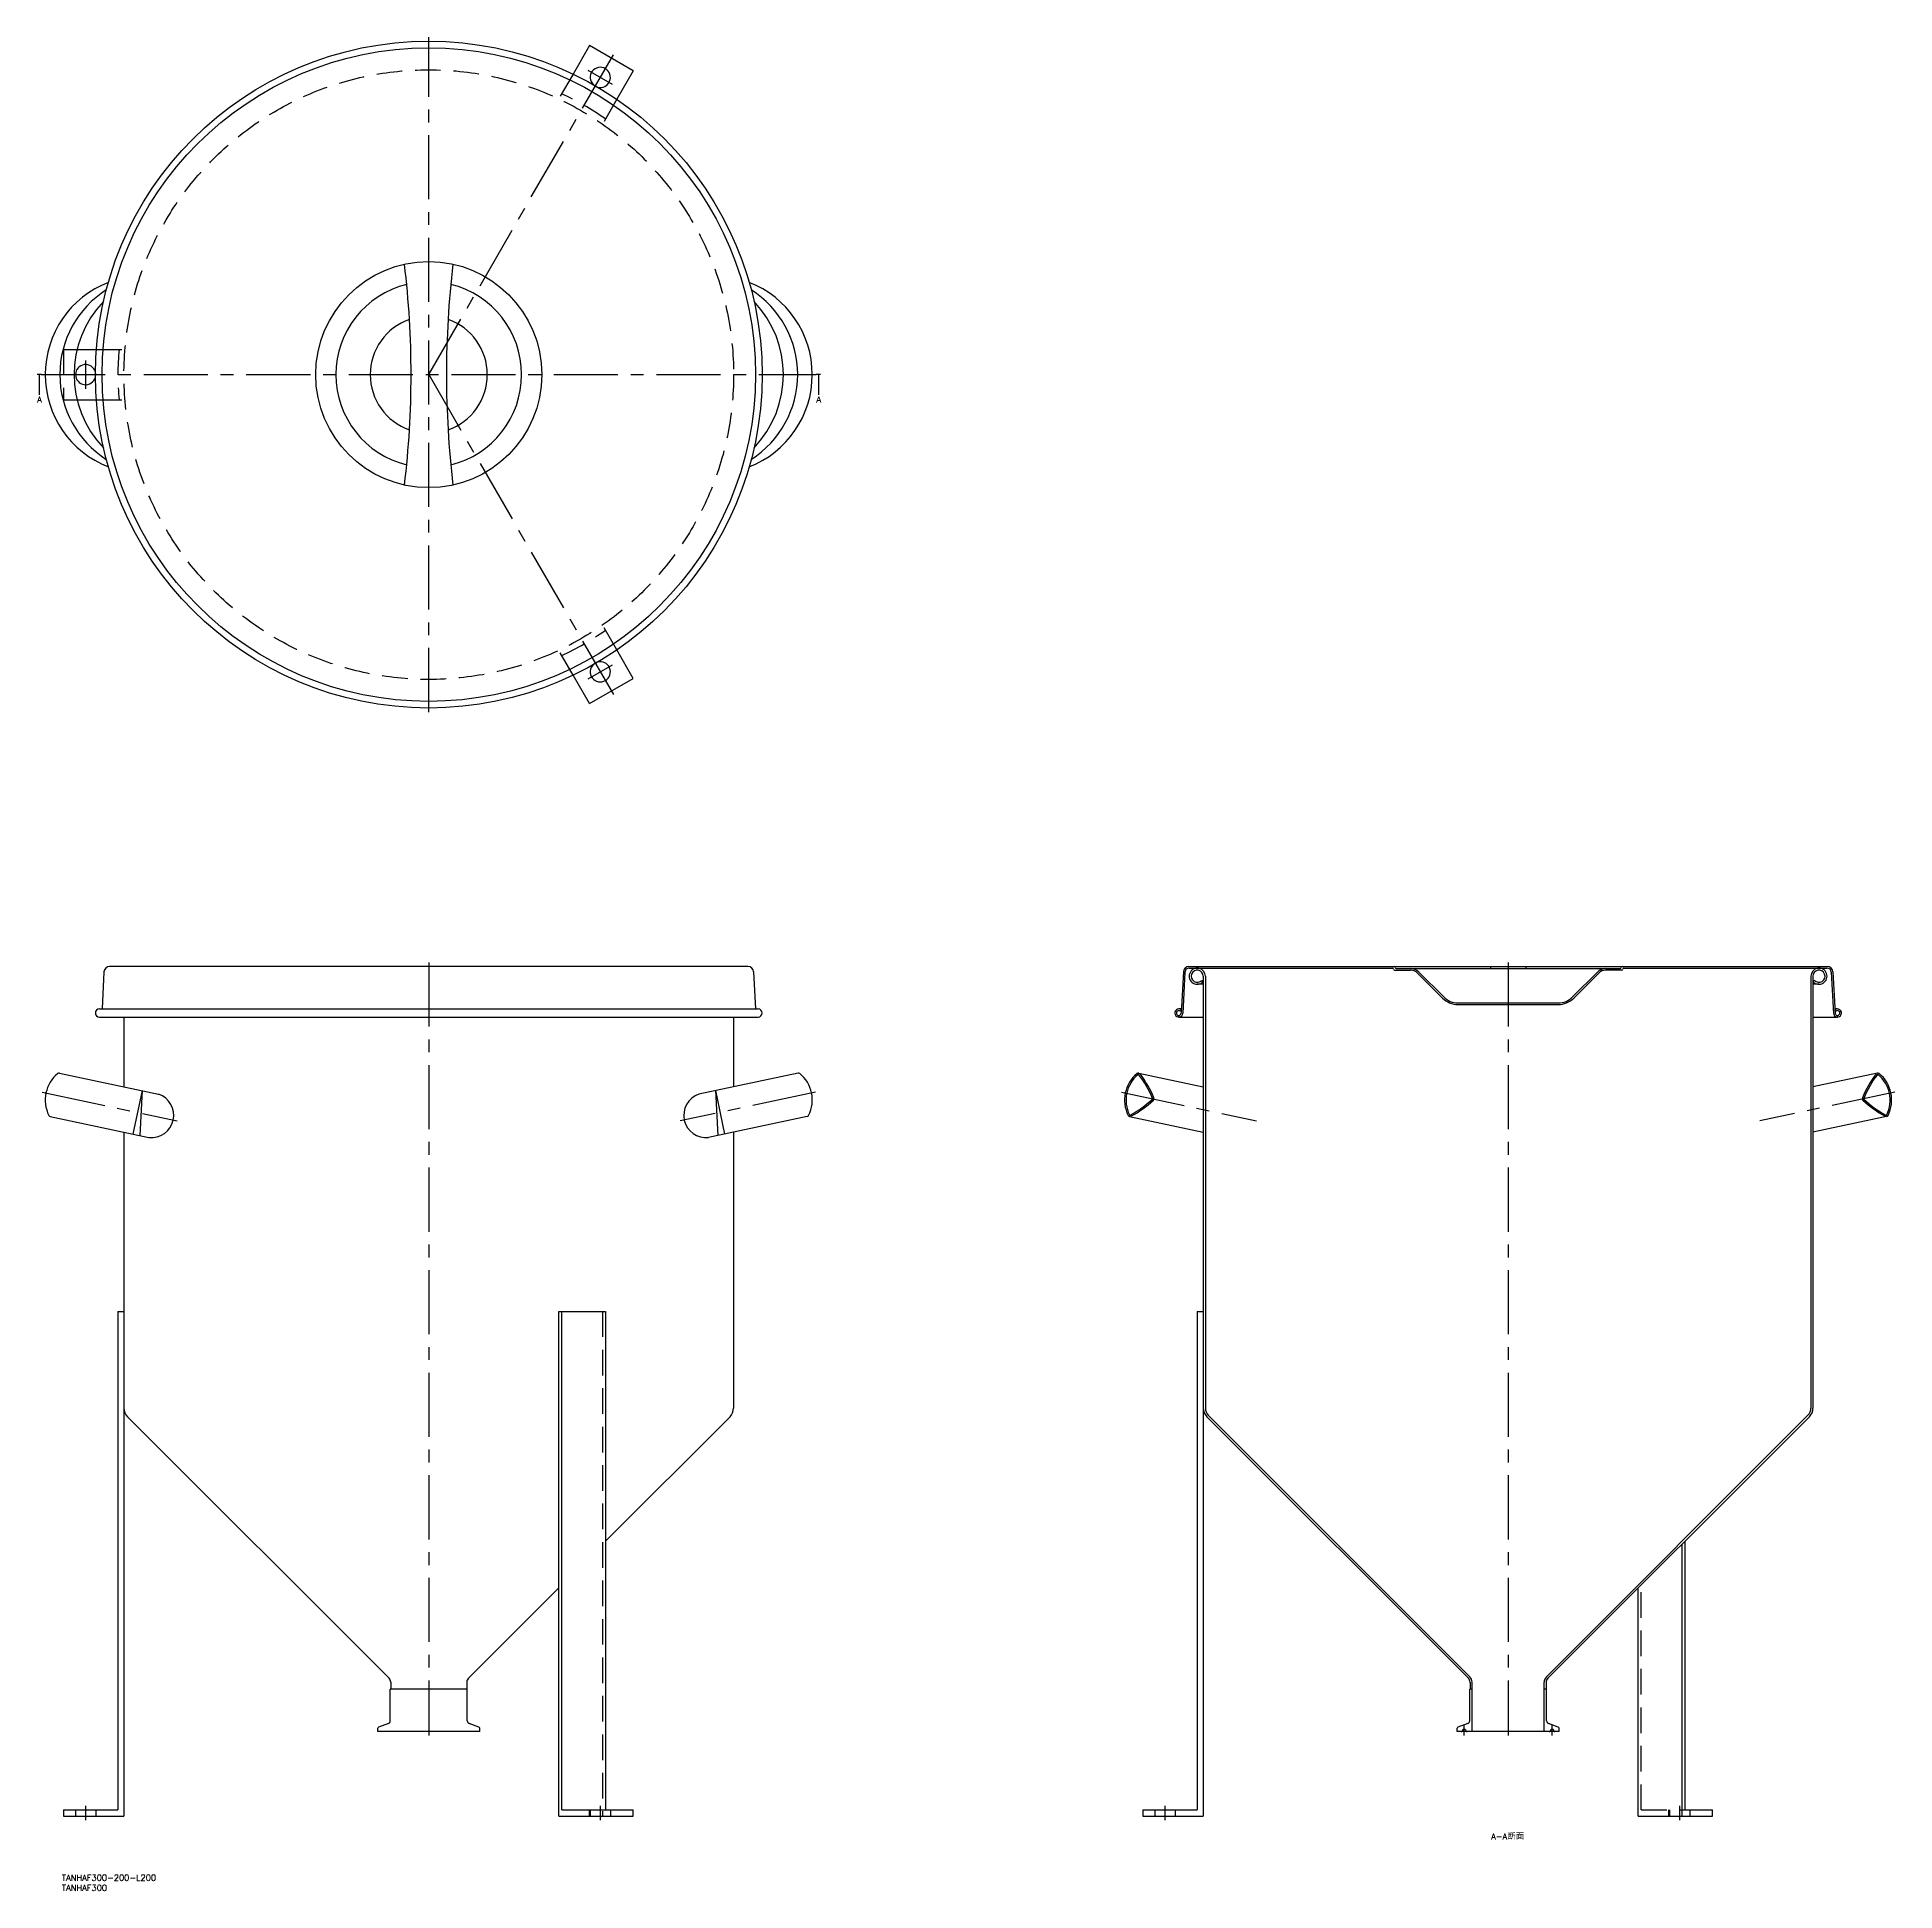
# Model space of a CAD drawing. Extents: x -194 to 726, y -751 to 167.
import ezdxf

# ---------------------------------------------------------------- set-up
doc = ezdxf.new("R2010")
doc.units = 0
doc.linetypes.add('CENTER', pattern=[50.8, 31.75, -6.35, 6.35, -6.35])
doc.linetypes.add('DASHED', pattern=[19.05, 12.7, -6.35])
doc.layers.get('0').update_dxf_attribs({"linetype": 'CONTINUOUS'})
doc.layers.add('CENTER', color=1, linetype='CONTINUOUS')
doc.styles.get("Standard").update_dxf_attribs({"font": 'txt.shx', "height": 3, "bigfont": 'bigfont.shx'})

msp = doc.modelspace()

# ---------------------------------------------------------------- linework, layer by layer
at = {"color": 7, "linetype": 'CONTINUOUS'}
for p, q in [((79.67, 163), (71.52, 148.88)), ((101.33, 150.5), (79.67, 163)), ((101.33, 150.5), (93.17, 136.38)), ((-174.17, 12.5), (-164.69, 12.5)), ((-174.17, -12.5), (-164.69, -12.5)), ((101.33, -150.5), (93.17, -136.38)), ((79.67, -163), (71.52, -148.88)), ((79.67, -163), (101.33, -150.5)), ((158.1, -293.23), (-158.1, -293.23)), ((376.62, -293.23), (692.82, -293.23)), ((376.62, -294.03), (477.42, -294.03)), ((479.22, -294.23), (590.22, -294.23)), ((525.97, -293.23), (525.97, -294.23)), ((543.47, -293.23), (543.47, -294.23)), ((592.02, -294.03), (692.82, -294.03)), ((-160.9, -295.89), (-161.86, -314.23)), ((160.9, -295.89), (161.86, -314.23)), ((373.82, -295.89), (372.75, -316.34)), ((374.62, -295.93), (373.55, -316.4)), ((383.72, -302.03), (380.72, -302.03)), ((382.91, -300.08), (383.72, -300.68)), ((383.72, -298.03), (383.72, -714.03)), ((384.72, -298.03), (384.72, -511.96)), ((478.42, -295.03), (486.31, -295.03)), ((489.85, -296.5), (502.22, -308.87)), ((490.42, -295.93), (502.79, -308.3)), ((579.02, -295.93), (566.65, -308.3)), ((579.58, -296.5), (567.21, -308.87)), ((591.02, -295.03), (583.12, -295.03)), ((684.72, -298.03), (684.72, -511.96)), ((685.72, -298.03), (685.72, -511.96)), ((686.52, -300.08), (685.72, -300.68)), ((688.72, -302.03), (685.72, -302.03)), ((694.82, -295.93), (695.89, -316.4)), ((695.62, -295.89), (696.69, -316.34)), ((509.86, -311.23), (559.58, -311.23)), ((509.86, -312.03), (559.58, -312.03)), ((-163.17, -314.23), (163.17, -314.23)), ((-163.17, -318.23), (163.17, -318.23)), ((-151, -318.23), (-151, -352.79)), ((151, -318.23), (151, -352.79)), ((372.86, -314.23), (371.55, -314.23)), ((371.55, -318.23), (383.72, -318.23)), ((372.32, -315.31), (372.83, -314.7)), ((685.72, -318.23), (697.88, -318.23)), ((697.88, -314.23), (696.58, -314.23)), ((697.11, -315.31), (696.6, -314.7)), ((-182.94, -346), (-133.81, -356.44)), ((182.94, -346), (133.81, -356.44)), ((351.78, -346), (383.72, -352.79)), ((717.66, -346), (685.72, -352.79)), ((-142, -354.7), (-146.58, -376.22)), ((-142, -354.7), (-143.17, -376.94)), ((142, -354.7), (146.58, -376.22)), ((142, -354.7), (143.17, -376.94)), ((-187.51, -367.52), (-138.65, -377.9)), ((187.51, -367.52), (138.65, -377.9)), ((347.2, -367.52), (383.72, -375.28)), ((722.23, -367.52), (685.72, -375.28)), ((-151, -375.28), (-151, -714.03)), ((151, -375.28), (151, -511.96)), ((-154, -464.03), (-151, -464.03)), ((-154, -464.03), (-154, -711.03)), ((64.42, -714.03), (64.42, -464.03)), ((64.42, -464.03), (87.54, -464.03)), ((65.89, -711.03), (65.89, -464.03)), ((87.54, -464.03), (87.54, -711.03)), ((380.72, -464.03), (380.72, -711.03)), ((380.72, -464.03), (383.72, -464.03)), ((-19.67, -645.78), (-149.24, -516.2)), ((87.54, -577.9), (149.24, -516.2)), ((385.47, -516.2), (515.05, -645.78)), ((515.75, -645.07), (386.18, -515.5)), ((553.68, -645.07), (683.25, -515.5)), ((554.39, -645.78), (683.96, -516.2)), ((620.78, -579.38), (620.78, -714.03)), ((622.26, -577.9), (622.26, -711.03)), ((19.67, -645.78), (64.42, -601.03)), ((599.13, -714.03), (599.13, -601.03)), ((19.05, -651.18), (-19.05, -651.18)), ((-19.05, -666.8), (-19.05, -651.18)), ((-18.85, -647.76), (-18.85, -651.18)), ((18.85, -647.76), (18.85, -651.18)), ((19.05, -666.8), (19.05, -651.18)), ((515.67, -666.8), (515.67, -651.18)), ((516.87, -651.18), (515.67, -651.18)), ((515.87, -647.76), (515.87, -651.18)), ((516.87, -672.18), (516.87, -647.76)), ((552.57, -672.18), (552.57, -647.76)), ((553.77, -651.18), (552.57, -651.18)), ((553.57, -647.76), (553.57, -651.18)), ((553.77, -666.8), (553.77, -651.18)), ((-25.25, -672.18), (-25.25, -670.5)), ((-20.02, -668.18), (-24.86, -669.95)), ((24.86, -669.95), (20.02, -668.18)), ((25.25, -672.18), (25.25, -670.5)), ((509.47, -672.18), (509.47, -670.5)), ((514.7, -668.18), (509.85, -669.95)), ((512.16, -671.54), (512.04, -671.82)), ((513.78, -671.54), (513.9, -671.82)), ((559.58, -669.95), (554.73, -668.18)), ((555.66, -671.52), (555.54, -671.82)), ((557.27, -671.52), (557.4, -671.82)), ((559.97, -672.18), (559.97, -670.5)), ((25.25, -672.18), (-25.25, -672.18)), ((559.97, -672.18), (509.47, -672.18)), ((-181, -711.03), (-154, -711.03)), ((-181, -711.03), (-181, -714.03)), ((-181, -714.03), (-151, -714.03)), ((64.42, -714.03), (101.33, -714.03)), ((65.89, -711.03), (101.33, -711.03)), ((79.67, -714.03), (79.67, -711.03)), ((101.33, -714.03), (101.33, -711.03)), ((353.72, -711.03), (380.72, -711.03)), ((353.72, -711.03), (353.72, -714.03)), ((353.72, -714.03), (383.72, -714.03)), ((359.72, -711.03), (359.72, -714.03)), ((369.72, -711.03), (369.72, -714.03)), ((599.13, -714.03), (636.04, -714.03)), ((622.26, -711.03), (636.04, -711.03)), ((636.04, -714.03), (636.04, -711.03))]:
    msp.add_line(p, q, dxfattribs=at)
at = {"color": 3, "linetype": 'DASHED'}
for p, q in [((71.52, 148.88), (64.42, 136.57)), ((93.17, 136.38), (86.07, 124.07)), ((-181, 12.5), (-181, -12.5)), ((-181, 12.5), (-174.17, 12.5)), ((-164.69, 12.5), (-150.48, 12.5)), ((-181, -12.5), (-174.17, -12.5)), ((-164.69, -12.5), (-150.48, -12.5)), ((93.17, -136.38), (86.07, -124.07)), ((71.52, -148.88), (64.42, -136.57)), ((86.07, -464.03), (86.07, -714.03)), ((600.61, -711.03), (600.61, -599.55)), ((-175, -711.03), (-175, -714.03)), ((-165, -711.03), (-165, -714.03)), ((80, -711.03), (80, -714.03)), ((90, -711.03), (90, -714.03)), ((600.61, -711.03), (622.26, -711.03)), ((614.39, -714.03), (614.39, -711.03)), ((614.72, -711.03), (614.72, -714.03)), ((624.72, -711.03), (624.72, -714.03))]:
    msp.add_line(p, q, dxfattribs=at)
at = {"color": 7}
for points in [[(-193, 0, 0), (-193, -9.99, 0)], [(193, 0, 0), (193, -9.99, 0)]]:
    msp.add_polyline3d(points, dxfattribs=at)
at = {"color": 7, "linetype": 'CONTINUOUS'}
for radius in [165.17, 161.86, 56]:
    msp.add_circle((0, 0), radius, dxfattribs=at)
at = {"color": 3, "linetype": 'DASHED'}
msp.add_circle((0, 0), 151, dxfattribs=at)
at = {"color": 7, "linetype": 'CONTINUOUS'}
for centre, radius, start, end in [((85, 147.22), 5, 254.55376, 225.44624), ((-470.68, 0), 461.93, 353.19944, 6.80056), ((470.68, 0), 461.93, 173.19944, 186.80056), ((-140.99, 0), 49.01, 111.20645, 248.79355), ((-132.97, 0), 49.79, 122.51768, 237.48232), ((0, 0), 46, 103.72809, 256.27191), ((0, 0), 46, 283.72809, 76.27191), ((140.99, 0), 49.01, 291.20645, 68.79355), ((132.97, 0), 49.79, 302.51768, 57.48232), ((-123.29, 0), 52.39, 136.2695, 223.7305), ((123.29, 0), 52.39, 316.2695, 43.7305), ((0, 0), 29, 109.25214, 250.74786), ((0, 0), 29, 289.25214, 70.74786), ((-170, 0), 5, 14.55376, 345.44624), ((85, -147.22), 5, 134.55376, 105.44624), ((-158.1, -296.03), 2.8, 90, 177), ((158.1, -296.03), 2.8, 3, 90), ((376.62, -296.03), 2.8, 90, 177), ((376.62, -296.03), 2, 90, 177), ((380.72, -298.03), 4, 0, 318.59038), ((477.42, -294.53), 0.5, 0, 90), ((478.22, -293.73), 0.5, 0, 90), ((479.22, -293.73), 0.5, 180, 270), ((486.31, -300.03), 5.8, 45, 90), ((583.12, -300.03), 5.8, 90, 135), ((590.22, -293.73), 0.5, 270, 0), ((591.22, -293.73), 0.5, 90, 180), ((592.02, -294.53), 0.5, 90, 180), ((688.72, -298.03), 4, 221.40962, 180), ((692.82, -296.03), 2.8, 3, 90), ((692.82, -296.03), 2, 3, 90), ((380.72, -298.03), 3, 0, 317.07219), ((478.42, -294.53), 0.5, 180, 270), ((486.31, -300.03), 5, 45, 90), ((583.12, -300.03), 5, 90, 135), ((591.02, -294.53), 0.5, 270, 0), ((688.72, -298.03), 3, 222.92781, 180), ((509.86, -301.23), 10.8, 225, 270), ((509.86, -301.23), 10, 225, 270), ((559.58, -301.23), 10, 270, 315), ((559.58, -301.23), 10.8, 270, 315), ((-163.17, -316.23), 2, 90, 270), ((163.17, -316.23), 2, 270, 90), ((371.55, -316.23), 2, 50.16513, 355.20766), ((371.55, -316.23), 1.2, 50.18849, 355.21981), ((697.88, -316.23), 2, 184.79234, 129.83487), ((697.88, -316.23), 1.2, 184.78019, 129.81151), ((-172.96, -359.36), 17.04, 129.41991, 206.58009), ((-183.15, -346.98), 1, 78, 129.41991), ((183.15, -346.98), 1, 50.58009, 102), ((172.96, -359.36), 17.04, 333.41991, 50.58009), ((361.75, -359.36), 17.04, 129.41991, 206.58009), ((361.75, -359.36), 16.34, 129.41991, 206.58009), ((351.57, -346.98), 1, 78, 129.41991), ((351.57, -346.98), 0.3, 37.8778, 129.41991), ((312.89, -377.06), 49.3, 22.09662, 37.8778), ((312.89, -377.06), 50, 22.09662, 37.8778), ((756.54, -377.06), 50, 142.1222, 157.90338), ((756.54, -377.06), 49.3, 142.1222, 157.90338), ((717.86, -346.98), 0.3, 50.58009, 142.1222), ((717.86, -346.98), 1, 50.58009, 102), ((707.68, -359.36), 16.34, 333.41991, 50.58009), ((707.68, -359.36), 17.04, 333.41991, 50.58009), ((-137.4, -366.91), 11.07, 263.52848, 71.07294), ((137.4, -366.91), 11.07, 108.92706, 276.47152), ((324.32, -323.32), 49.3, 298.1222, 313.90338), ((358.29, -358.63), 0.3, 313.90338, 22.09662), ((358.29, -358.63), 1, 313.90338, 22.09662), ((711.14, -358.63), 1, 157.90338, 226.09662), ((711.14, -358.63), 0.3, 157.90338, 226.09662), ((745.12, -323.32), 49.3, 226.09662, 241.8778), ((-187.31, -366.54), 1, 206.58009, 258), ((187.31, -366.54), 1, 282, 333.41991), ((347.41, -366.54), 1, 206.58009, 258), ((347.41, -366.54), 0.3, 206.58009, 298.1222), ((324.32, -323.32), 50, 298.1222, 313.90338), ((745.12, -323.32), 50, 226.09662, 241.8778), ((722.02, -366.54), 0.3, 241.8778, 333.41991), ((722.02, -366.54), 1, 282, 333.41991), ((-145, -511.96), 6, 180, 225), ((145, -511.96), 6, 315, 0), ((389.72, -511.96), 6, 180, 225), ((389.72, -511.96), 5, 180, 225), ((679.72, -511.96), 5, 315, 0), ((679.72, -511.96), 6, 315, 0), ((-21.65, -647.76), 2.8, 0, 45), ((21.65, -647.76), 2.8, 135, 180), ((512.87, -647.84), 3, 0, 45), ((513.07, -647.76), 3.8, 360, 45), ((556.37, -647.76), 3.8, 135, 180), ((556.37, -647.76), 2.8, 135, 180), ((-24.66, -670.5), 0.588, 110, 180), ((-20.52, -666.8), 1.47, 290, 0), ((20.52, -666.8), 1.47, 180, 250), ((24.66, -670.5), 0.588, 0, 70), ((510.06, -670.5), 0.588, 110, 180), ((512.97, -671.89), 0.882, 23, 157), ((514.2, -666.8), 1.47, 290, 0), ((555.24, -666.8), 1.47, 180, 250), ((556.47, -671.89), 0.882, 21.63699, 158.36301), ((559.38, -670.5), 0.588, 0, 70), ((511.49, -671.59), 0.588, 270, 337), ((514.44, -671.59), 0.588, 203, 270), ((554.99, -671.59), 0.588, 270, 337), ((557.94, -671.59), 0.588, 203, 270)]:
    msp.add_arc(centre, radius, start, end, dxfattribs=at)
at = {"color": 3, "linetype": 'DASHED'}
for centre, radius, start, end in [((7.6, 13.16), 138.8, 54.83308, 65.16692), ((85, 147.22), 5, 225.44624, 254.55376), ((-15.2, 0), 138.8, 174.83308, 185.16692), ((-170, 0), 5, 345.44624, 14.55376), ((7.6, -13.16), 138.8, 294.83308, 305.16692), ((85, -147.22), 5, 105.44624, 134.55376)]:
    msp.add_arc(centre, radius, start, end, dxfattribs=at)
at = {"layer": 'CENTER', "color": 1, "linetype": 'CENTER'}
for p, q in [((0, -167.17), (0, 167.17)), ((0, 0), (91.5, 158.48)), ((91.06, 143.72), (78.94, 150.72)), ((-170, 7), (-170, -7)), ((0, 0), (91.5, -158.48)), ((-192, 0), (-194, 0)), ((-192, 0), (192, 0)), ((194, 0), (192, 0)), ((78.94, -150.72), (91.06, -143.72)), ((0, -291.23), (0, -674.18)), ((534.72, -291.23), (534.72, -674.18)), ((-191.58, -355.41), (-124.62, -369.64)), ((191.58, -355.41), (124.62, -369.64)), ((343.13, -355.41), (410.1, -369.64)), ((726.3, -355.41), (659.34, -369.64)), ((512.97, -674.18), (512.97, -669.01)), ((556.47, -674.18), (556.47, -669.01)), ((-170, -709.03), (-170, -716.03)), ((85, -716.03), (85, -709.03)), ((364.72, -709.03), (364.72, -716.03)), ((619.72, -716.03), (619.72, -709.03))]:
    msp.add_line(p, q, dxfattribs=at)

# ---------------------------------------------------------------- texts
at = {"color": 137, "linetype": 'CONTINUOUS'}
for s, p in [('A', (-193.97, -13.83)), ('A', (192.03, -13.83)), ('A-A断面', (526.3, -725.65))]:
    msp.add_text(s, height=3, dxfattribs=at).set_placement(p)
at = {"color": 7, "linetype": 'CONTINUOUS'}
for s, p in [('TANHAF300-200-L200', (-181.75, -746.09)), ('TANHAF300', (-181.75, -751.09))]:
    msp.add_text(s, height=3, dxfattribs=at).set_placement(p)

doc.saveas('drawing.dxf')
